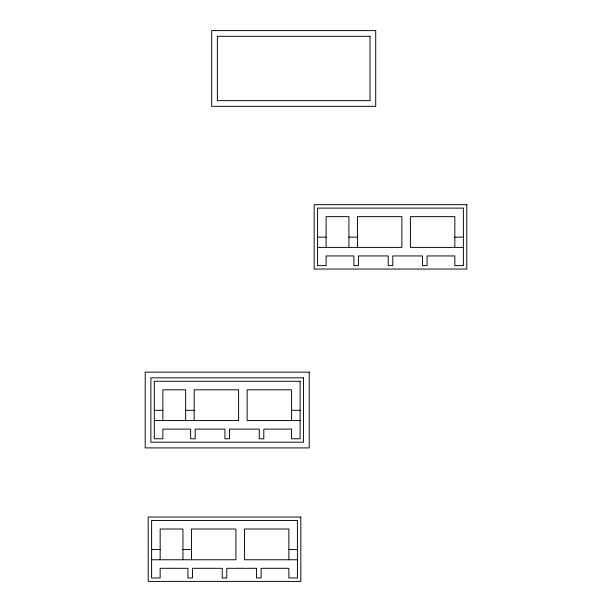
<?xml version="1.0" encoding="UTF-8"?>
<svg xmlns="http://www.w3.org/2000/svg" width="612" height="612" viewBox="0 0 612 612"><rect width="100%" height="100%" fill="white"/><g stroke="black" fill="none" stroke-linecap="round" stroke-linejoin="round"><path stroke-width="0.92" d="M317.582 237.15L326.127 237.15M348.909 237.15L357.446 237.15M454.838 237.15L463.383 237.15M317.582 247.401L401.87 247.401L401.87 216.648L357.446 216.648L357.446 247.401M463.383 247.401L410.415 247.401L410.415 216.648L454.838 216.648L454.838 247.401M154.316 410.308L162.853 410.308M185.635 410.308L194.18 410.308M291.572 410.308L300.11 410.308M154.316 420.566L238.603 420.566L238.603 389.806L194.18 389.806L194.18 420.566M300.11 420.566L247.149 420.566L247.149 389.806L291.572 389.806L291.572 420.566M151.615 549.507L160.153 549.507M182.934 549.507L191.48 549.507M288.872 549.507L297.417 549.507M151.615 559.758L235.903 559.758L235.903 529.005L191.48 529.005L191.48 559.758M297.417 559.758L244.448 559.758L244.448 529.005L288.872 529.005L288.872 559.758M348.909 247.401L348.909 216.648L326.127 216.648L326.127 247.401M185.635 420.566L185.635 389.806L162.853 389.806L162.853 420.566M182.934 559.758L182.934 529.005L160.153 529.005L160.153 559.758M375.707 30.6L211.683 30.6L211.683 106.35L375.707 106.35L375.707 30.6M370.008 36.292L217.375 36.292L217.375 100.651L370.008 100.651L370.008 36.292M466.803 204.683L314.163 204.683L314.163 269.043L466.803 269.043L466.803 204.683M463.383 208.103L317.582 208.103L317.582 265.623L326.127 265.623L326.127 255.946L353.889 255.946L353.889 265.623L358.448 265.623L358.448 255.946L388.207 255.946L388.207 265.623L392.759 265.623L392.759 255.946L422.517 255.946L422.517 265.623L427.077 265.623L427.077 255.946L454.838 255.946L454.838 265.623L463.383 265.623L463.383 208.103M309.228 372.15L145.197 372.15L145.197 447.9L309.228 447.9L309.228 372.15M303.529 377.849L150.896 377.849L150.896 442.208L303.529 442.208L303.529 377.849M300.11 381.268L154.316 381.268L154.316 438.789L162.853 438.789L162.853 429.104L190.623 429.104L190.623 438.789L195.174 438.789L195.174 429.104L224.933 429.104L224.933 438.789L229.492 438.789L229.492 429.104L259.251 429.104L259.251 438.789L263.803 438.789L263.803 429.104L291.572 429.104L291.572 438.789L300.11 438.789L300.11 381.268M300.829 517.041L148.196 517.041L148.196 581.4L300.829 581.4L300.829 517.041M297.417 520.46L151.615 520.46L151.615 577.98L160.153 577.98L160.153 568.303L187.922 568.303L187.922 577.98L192.474 577.98L192.474 568.303L222.233 568.303L222.233 577.98L226.792 577.98L226.792 568.303L256.55 568.303L256.55 577.98L261.102 577.98L261.102 568.303L288.872 568.303L288.872 577.98L297.417 577.98L297.417 520.46"/></g></svg>
